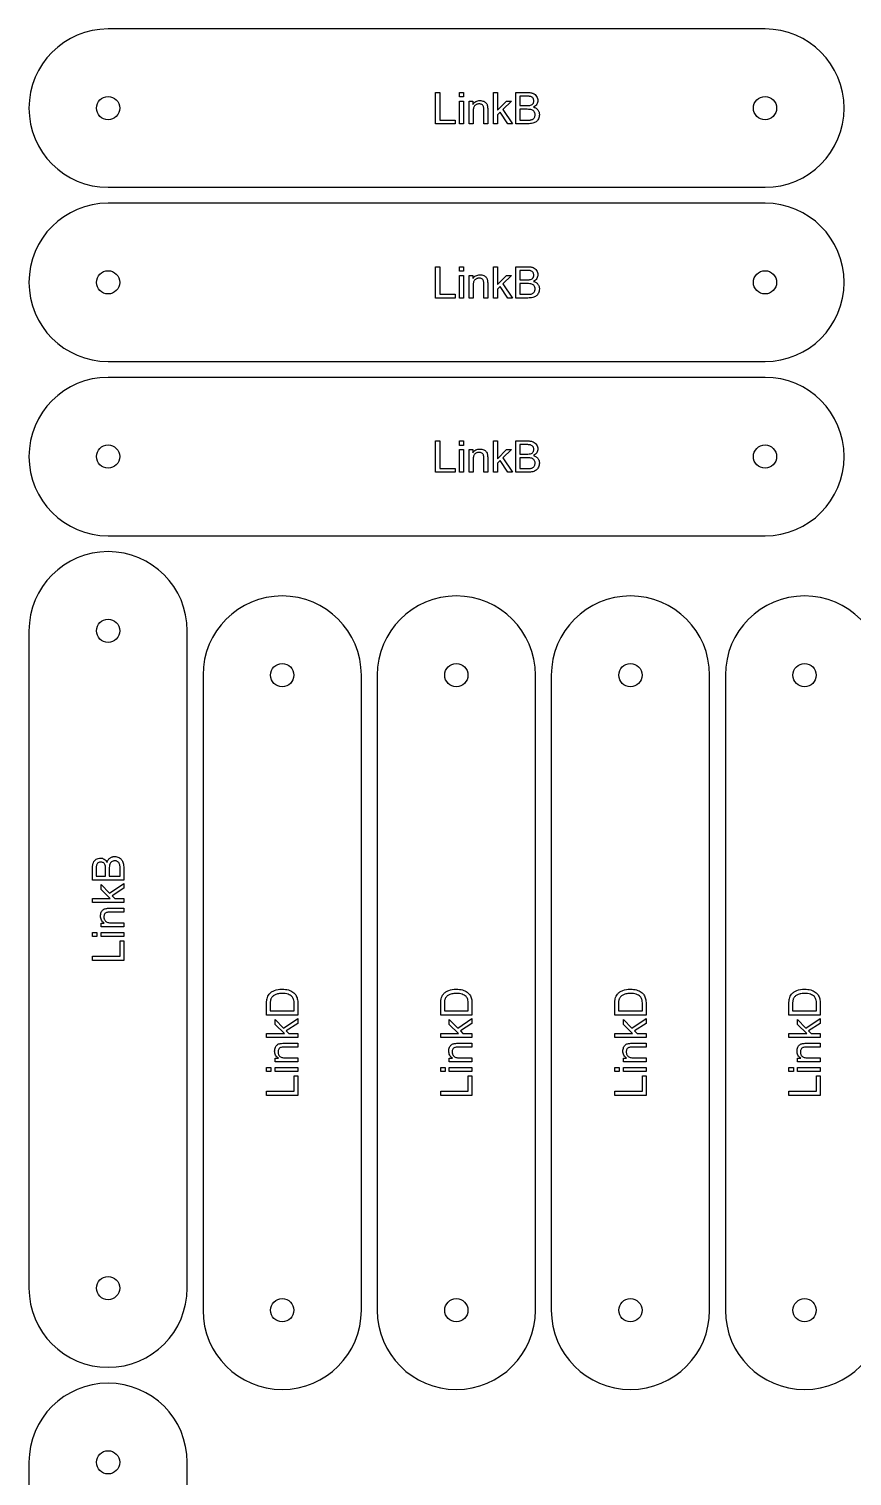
# Model space of a CAD drawing. Header units: millimetres. Extents: x 18 to 1155, y 18 to 1155.
# Drawn here: x 18 to 330, y 607 to 1155 of the extents above; entities that cross this region are included whole.
import ezdxf

# ---------------------------------------------------------------- set-up
doc = ezdxf.new("R2010")
doc.units = ezdxf.units.MM
doc.layers.add('cut', color=5, linetype='Continuous', true_color=0x0000ff)
doc.layers.add('line engraving', color=1, linetype='Continuous', true_color=0xff0000)

msp = doc.modelspace()

# ---------------------------------------------------------------- linework, layer by layer
at = {"layer": 'cut', "color": 5, "true_color": 0x0000ff}
for points in [[(297, 1095, 1), (297, 1155), (48, 1155, 1), (48, 1095)], [(297, 1029, 1), (297, 1089), (48, 1089, 1), (48, 1029)], [(297, 963, 1), (297, 1023), (48, 1023, 1), (48, 963)], [(78, 927, 1), (18, 927), (18, 678, 1), (78, 678)], [(84, 910.2), (84, 669.6, 1), (144, 669.6), (144, 910.2, 1)], [(150, 910.2), (150, 669.6, 1), (210, 669.6), (210, 910.2, 1)], [(216, 910.2), (216, 669.6, 1), (276, 669.6), (276, 910.2, 1)], [(282, 910.2), (282, 669.6, 1), (342, 669.6), (342, 910.2, 1)], [(78, 612, 1), (18, 612), (18, 363, 1), (78, 363)]]:
    msp.add_lwpolyline(points, format="xyb", close=True, dxfattribs=at)
for centre in [(48, 1125), (297, 1125), (48, 1059), (297, 1059), (48, 993), (297, 993), (48, 927), (114, 910.2), (180, 910.2), (246, 910.2), (312, 910.2), (48, 678), (114, 669.6), (180, 669.6), (246, 669.6), (312, 669.6), (48, 612)]:
    msp.add_circle(centre, 4.4, dxfattribs=at)
at = {"layer": 'line engraving', "color": 1, "true_color": 0xff0000}
for points in [[(172.14, 1119.07), (172.14, 1130.93), (173.71, 1130.93), (173.71, 1120.47), (179.55, 1120.47), (179.55, 1119.07), (172.14, 1119.07)], [(181.24, 1129.26), (181.24, 1130.93), (182.7, 1130.93), (182.7, 1129.26), (181.24, 1129.26)], [(194.13, 1119.07), (194.13, 1130.93), (195.59, 1130.93), (195.59, 1124.17), (199.04, 1127.66), (200.92, 1127.66), (197.64, 1124.47), (201.25, 1119.07), (199.46, 1119.07), (196.62, 1123.46), (195.59, 1122.48), (195.59, 1119.07), (194.13, 1119.07)], [(202.53, 1119.07), (202.53, 1130.93), (206.98, 1130.93), (207.31, 1130.92), (207.63, 1130.91), (207.92, 1130.88), (208.21, 1130.84), (208.47, 1130.79), (208.72, 1130.73), (208.95, 1130.65), (209.16, 1130.57), (209.55, 1130.37), (209.89, 1130.11), (210.19, 1129.81), (210.45, 1129.46), (210.65, 1129.08), (210.8, 1128.7), (210.88, 1128.3), (210.91, 1127.9), (210.89, 1127.52), (210.81, 1127.16), (210.68, 1126.81), (210.5, 1126.46), (210.27, 1126.14), (209.98, 1125.86), (209.64, 1125.6), (209.25, 1125.38), (209.51, 1125.29), (209.76, 1125.19), (209.99, 1125.08), (210.21, 1124.95), (210.4, 1124.81), (210.59, 1124.66), (210.76, 1124.49), (210.91, 1124.3), (211.04, 1124.11), (211.16, 1123.91), (211.26, 1123.7), (211.34, 1123.48), (211.41, 1123.25), (211.45, 1123.01), (211.48, 1122.76), (211.49, 1122.51), (211.46, 1122.1), (211.4, 1121.7), (211.29, 1121.32), (211.13, 1120.96), (210.95, 1120.62), (210.74, 1120.33), (210.51, 1120.07), (210.26, 1119.86), (209.99, 1119.67), (209.68, 1119.51), (209.34, 1119.38), (208.97, 1119.27), (208.55, 1119.18), (208.1, 1119.12), (207.6, 1119.08), (207.05, 1119.07), (202.53, 1119.07)], [(204.1, 1125.95), (206.67, 1125.95), (207.15, 1125.96), (207.56, 1125.98), (207.9, 1126.02), (208.16, 1126.08), (208.44, 1126.19), (208.69, 1126.32), (208.89, 1126.48), (209.06, 1126.67), (209.2, 1126.89), (209.29, 1127.14), (209.35, 1127.41), (209.37, 1127.71), (209.35, 1128), (209.3, 1128.27), (209.21, 1128.52), (209.08, 1128.75), (208.93, 1128.96), (208.74, 1129.13), (208.52, 1129.26), (208.27, 1129.36), (208.13, 1129.4), (207.96, 1129.44), (207.77, 1129.47), (207.56, 1129.49), (207.32, 1129.51), (207.06, 1129.52), (206.78, 1129.53), (206.47, 1129.53), (204.1, 1129.53), (204.1, 1125.95)], [(181.24, 1119.07), (181.24, 1127.66), (182.7, 1127.66), (182.7, 1119.07), (181.24, 1119.07)], [(184.91, 1119.07), (184.91, 1127.66), (186.22, 1127.66), (186.22, 1126.44), (186.47, 1126.77), (186.75, 1127.06), (187.05, 1127.3), (187.38, 1127.5), (187.73, 1127.66), (188.12, 1127.77), (188.52, 1127.83), (188.96, 1127.86), (189.34, 1127.84), (189.7, 1127.79), (190.05, 1127.7), (190.38, 1127.58), (190.69, 1127.43), (190.95, 1127.25), (191.18, 1127.06), (191.36, 1126.84), (191.51, 1126.61), (191.63, 1126.35), (191.74, 1126.07), (191.81, 1125.77), (191.85, 1125.53), (191.87, 1125.21), (191.89, 1124.82), (191.89, 1124.35), (191.89, 1119.07), (190.44, 1119.07), (190.44, 1124.3), (190.43, 1124.71), (190.39, 1125.07), (190.34, 1125.38), (190.27, 1125.63), (190.17, 1125.84), (190.03, 1126.02), (189.86, 1126.19), (189.66, 1126.33), (189.44, 1126.45), (189.19, 1126.53), (188.93, 1126.58), (188.65, 1126.59), (188.42, 1126.58), (188.2, 1126.56), (187.99, 1126.51), (187.78, 1126.45), (187.59, 1126.36), (187.4, 1126.26), (187.22, 1126.14), (187.04, 1126), (186.89, 1125.84), (186.75, 1125.64), (186.63, 1125.41), (186.54, 1125.15), (186.46, 1124.85), (186.41, 1124.52), (186.38, 1124.16), (186.37, 1123.76), (186.37, 1119.07), (184.91, 1119.07)], [(204.1, 1120.47), (207.05, 1120.47), (207.41, 1120.47), (207.7, 1120.48), (207.94, 1120.5), (208.12, 1120.53), (208.38, 1120.58), (208.62, 1120.66), (208.83, 1120.74), (209.03, 1120.85), (209.2, 1120.98), (209.36, 1121.13), (209.5, 1121.31), (209.63, 1121.51), (209.73, 1121.73), (209.8, 1121.98), (209.85, 1122.23), (209.86, 1122.51), (209.84, 1122.83), (209.78, 1123.13), (209.67, 1123.41), (209.52, 1123.66), (209.33, 1123.89), (209.12, 1124.08), (208.86, 1124.23), (208.58, 1124.35), (208.24, 1124.44), (207.84, 1124.5), (207.38, 1124.53), (206.84, 1124.55), (204.1, 1124.55), (204.1, 1120.47)], [(172.14, 1053.07), (172.14, 1064.93), (173.71, 1064.93), (173.71, 1054.47), (179.55, 1054.47), (179.55, 1053.07), (172.14, 1053.07)], [(181.24, 1063.26), (181.24, 1064.93), (182.7, 1064.93), (182.7, 1063.26), (181.24, 1063.26)], [(194.13, 1053.07), (194.13, 1064.93), (195.59, 1064.93), (195.59, 1058.17), (199.04, 1061.66), (200.92, 1061.66), (197.64, 1058.47), (201.25, 1053.07), (199.46, 1053.07), (196.62, 1057.46), (195.59, 1056.48), (195.59, 1053.07), (194.13, 1053.07)], [(202.53, 1053.07), (202.53, 1064.93), (206.98, 1064.93), (207.31, 1064.92), (207.63, 1064.91), (207.92, 1064.88), (208.21, 1064.84), (208.47, 1064.79), (208.72, 1064.73), (208.95, 1064.65), (209.16, 1064.57), (209.55, 1064.37), (209.89, 1064.11), (210.19, 1063.81), (210.45, 1063.46), (210.65, 1063.08), (210.8, 1062.7), (210.88, 1062.3), (210.91, 1061.9), (210.89, 1061.52), (210.81, 1061.16), (210.68, 1060.81), (210.5, 1060.46), (210.27, 1060.14), (209.98, 1059.86), (209.64, 1059.6), (209.25, 1059.38), (209.51, 1059.29), (209.76, 1059.19), (209.99, 1059.08), (210.21, 1058.95), (210.4, 1058.81), (210.59, 1058.66), (210.76, 1058.49), (210.91, 1058.3), (211.04, 1058.11), (211.16, 1057.91), (211.26, 1057.7), (211.34, 1057.48), (211.41, 1057.25), (211.45, 1057.01), (211.48, 1056.76), (211.49, 1056.51), (211.46, 1056.1), (211.4, 1055.7), (211.29, 1055.32), (211.13, 1054.96), (210.95, 1054.62), (210.74, 1054.33), (210.51, 1054.07), (210.26, 1053.86), (209.99, 1053.67), (209.68, 1053.51), (209.34, 1053.38), (208.97, 1053.27), (208.55, 1053.18), (208.1, 1053.12), (207.6, 1053.08), (207.05, 1053.07), (202.53, 1053.07)], [(204.1, 1059.95), (206.67, 1059.95), (207.15, 1059.96), (207.56, 1059.98), (207.9, 1060.02), (208.16, 1060.08), (208.44, 1060.19), (208.69, 1060.32), (208.89, 1060.48), (209.06, 1060.67), (209.2, 1060.89), (209.29, 1061.14), (209.35, 1061.41), (209.37, 1061.71), (209.35, 1062), (209.3, 1062.27), (209.21, 1062.52), (209.08, 1062.75), (208.93, 1062.96), (208.74, 1063.13), (208.52, 1063.26), (208.27, 1063.36), (208.13, 1063.4), (207.96, 1063.44), (207.77, 1063.47), (207.56, 1063.49), (207.32, 1063.51), (207.06, 1063.52), (206.78, 1063.53), (206.47, 1063.53), (204.1, 1063.53), (204.1, 1059.95)], [(181.24, 1053.07), (181.24, 1061.66), (182.7, 1061.66), (182.7, 1053.07), (181.24, 1053.07)], [(184.91, 1053.07), (184.91, 1061.66), (186.22, 1061.66), (186.22, 1060.44), (186.47, 1060.77), (186.75, 1061.06), (187.05, 1061.3), (187.38, 1061.5), (187.73, 1061.66), (188.12, 1061.77), (188.52, 1061.83), (188.96, 1061.86), (189.34, 1061.84), (189.7, 1061.79), (190.05, 1061.7), (190.38, 1061.58), (190.69, 1061.43), (190.95, 1061.25), (191.18, 1061.06), (191.36, 1060.84), (191.51, 1060.61), (191.63, 1060.35), (191.74, 1060.07), (191.81, 1059.77), (191.85, 1059.53), (191.87, 1059.21), (191.89, 1058.82), (191.89, 1058.35), (191.89, 1053.07), (190.44, 1053.07), (190.44, 1058.3), (190.43, 1058.71), (190.39, 1059.07), (190.34, 1059.38), (190.27, 1059.63), (190.17, 1059.84), (190.03, 1060.02), (189.86, 1060.19), (189.66, 1060.33), (189.44, 1060.45), (189.19, 1060.53), (188.93, 1060.58), (188.65, 1060.59), (188.42, 1060.58), (188.2, 1060.56), (187.99, 1060.51), (187.78, 1060.45), (187.59, 1060.36), (187.4, 1060.26), (187.22, 1060.14), (187.04, 1060), (186.89, 1059.84), (186.75, 1059.64), (186.63, 1059.41), (186.54, 1059.15), (186.46, 1058.85), (186.41, 1058.52), (186.38, 1058.16), (186.37, 1057.76), (186.37, 1053.07), (184.91, 1053.07)], [(204.1, 1054.47), (207.05, 1054.47), (207.41, 1054.47), (207.7, 1054.48), (207.94, 1054.5), (208.12, 1054.53), (208.38, 1054.58), (208.62, 1054.66), (208.83, 1054.74), (209.03, 1054.85), (209.2, 1054.98), (209.36, 1055.13), (209.5, 1055.31), (209.63, 1055.51), (209.73, 1055.73), (209.8, 1055.98), (209.85, 1056.23), (209.86, 1056.51), (209.84, 1056.83), (209.78, 1057.13), (209.67, 1057.41), (209.52, 1057.66), (209.33, 1057.89), (209.12, 1058.08), (208.86, 1058.23), (208.58, 1058.35), (208.24, 1058.44), (207.84, 1058.5), (207.38, 1058.53), (206.84, 1058.55), (204.1, 1058.55), (204.1, 1054.47)], [(172.14, 987.07), (172.14, 998.93), (173.71, 998.93), (173.71, 988.47), (179.55, 988.47), (179.55, 987.07), (172.14, 987.07)], [(181.24, 997.26), (181.24, 998.93), (182.7, 998.93), (182.7, 997.26), (181.24, 997.26)], [(194.13, 987.07), (194.13, 998.93), (195.59, 998.93), (195.59, 992.17), (199.04, 995.66), (200.92, 995.66), (197.64, 992.47), (201.25, 987.07), (199.46, 987.07), (196.62, 991.46), (195.59, 990.48), (195.59, 987.07), (194.13, 987.07)], [(202.53, 987.07), (202.53, 998.93), (206.98, 998.93), (207.31, 998.92), (207.63, 998.91), (207.92, 998.88), (208.21, 998.84), (208.47, 998.79), (208.72, 998.73), (208.95, 998.65), (209.16, 998.57), (209.55, 998.37), (209.89, 998.11), (210.19, 997.81), (210.45, 997.46), (210.65, 997.08), (210.8, 996.7), (210.88, 996.3), (210.91, 995.9), (210.89, 995.52), (210.81, 995.16), (210.68, 994.81), (210.5, 994.46), (210.27, 994.14), (209.98, 993.86), (209.64, 993.6), (209.25, 993.38), (209.51, 993.29), (209.76, 993.19), (209.99, 993.08), (210.21, 992.95), (210.4, 992.81), (210.59, 992.66), (210.76, 992.49), (210.91, 992.3), (211.04, 992.11), (211.16, 991.91), (211.26, 991.7), (211.34, 991.48), (211.41, 991.25), (211.45, 991.01), (211.48, 990.76), (211.49, 990.51), (211.46, 990.1), (211.4, 989.7), (211.29, 989.32), (211.13, 988.96), (210.95, 988.62), (210.74, 988.33), (210.51, 988.07), (210.26, 987.86), (209.99, 987.67), (209.68, 987.51), (209.34, 987.38), (208.97, 987.27), (208.55, 987.18), (208.1, 987.12), (207.6, 987.08), (207.05, 987.07), (202.53, 987.07)], [(181.24, 987.07), (181.24, 995.66), (182.7, 995.66), (182.7, 987.07), (181.24, 987.07)], [(184.91, 987.07), (184.91, 995.66), (186.22, 995.66), (186.22, 994.44), (186.47, 994.77), (186.75, 995.06), (187.05, 995.3), (187.38, 995.5), (187.73, 995.66), (188.12, 995.77), (188.52, 995.83), (188.96, 995.86), (189.34, 995.84), (189.7, 995.79), (190.05, 995.7), (190.38, 995.58), (190.69, 995.43), (190.95, 995.25), (191.18, 995.06), (191.36, 994.84), (191.51, 994.61), (191.63, 994.35), (191.74, 994.07), (191.81, 993.77), (191.85, 993.53), (191.87, 993.21), (191.89, 992.82), (191.89, 992.35), (191.89, 987.07), (190.44, 987.07), (190.44, 992.3), (190.43, 992.71), (190.39, 993.07), (190.34, 993.38), (190.27, 993.63), (190.17, 993.84), (190.03, 994.02), (189.86, 994.19), (189.66, 994.33), (189.44, 994.45), (189.19, 994.53), (188.93, 994.58), (188.65, 994.59), (188.42, 994.58), (188.2, 994.56), (187.99, 994.51), (187.78, 994.45), (187.59, 994.36), (187.4, 994.26), (187.22, 994.14), (187.04, 994), (186.89, 993.84), (186.75, 993.64), (186.63, 993.41), (186.54, 993.15), (186.46, 992.85), (186.41, 992.52), (186.38, 992.16), (186.37, 991.76), (186.37, 987.07), (184.91, 987.07)], [(204.1, 993.95), (206.67, 993.95), (207.15, 993.96), (207.56, 993.98), (207.9, 994.02), (208.16, 994.08), (208.44, 994.19), (208.69, 994.32), (208.89, 994.48), (209.06, 994.67), (209.2, 994.89), (209.29, 995.14), (209.35, 995.41), (209.37, 995.71), (209.35, 996), (209.3, 996.27), (209.21, 996.52), (209.08, 996.75), (208.93, 996.96), (208.74, 997.13), (208.52, 997.26), (208.27, 997.36), (208.13, 997.4), (207.96, 997.44), (207.77, 997.47), (207.56, 997.49), (207.32, 997.51), (207.06, 997.52), (206.78, 997.53), (206.47, 997.53), (204.1, 997.53), (204.1, 993.95)], [(204.1, 988.47), (207.05, 988.47), (207.41, 988.47), (207.7, 988.48), (207.94, 988.5), (208.12, 988.53), (208.38, 988.58), (208.62, 988.66), (208.83, 988.74), (209.03, 988.85), (209.2, 988.98), (209.36, 989.13), (209.5, 989.31), (209.63, 989.51), (209.73, 989.73), (209.8, 989.98), (209.85, 990.23), (209.86, 990.51), (209.84, 990.83), (209.78, 991.13), (209.67, 991.41), (209.52, 991.66), (209.33, 991.89), (209.12, 992.08), (208.86, 992.23), (208.58, 992.35), (208.24, 992.44), (207.84, 992.5), (207.38, 992.53), (206.84, 992.55), (204.1, 992.55), (204.1, 988.47)], [(53.93, 832.53), (42.07, 832.53), (42.07, 836.98), (42.08, 837.31), (42.09, 837.63), (42.12, 837.92), (42.16, 838.21), (42.21, 838.47), (42.27, 838.72), (42.35, 838.95), (42.43, 839.16), (42.63, 839.55), (42.89, 839.89), (43.19, 840.19), (43.54, 840.45), (43.92, 840.65), (44.3, 840.8), (44.7, 840.88), (45.1, 840.91), (45.48, 840.89), (45.84, 840.81), (46.19, 840.68), (46.54, 840.5), (46.86, 840.27), (47.14, 839.98), (47.4, 839.64), (47.62, 839.25), (47.71, 839.51), (47.81, 839.76), (47.92, 839.99), (48.05, 840.21), (48.19, 840.4), (48.34, 840.59), (48.51, 840.76), (48.7, 840.91), (48.89, 841.04), (49.09, 841.16), (49.3, 841.26), (49.52, 841.34), (49.75, 841.41), (49.99, 841.45), (50.24, 841.48), (50.49, 841.49), (50.9, 841.46), (51.3, 841.4), (51.68, 841.29), (52.04, 841.13), (52.38, 840.95), (52.67, 840.74), (52.93, 840.51), (53.14, 840.26), (53.33, 839.99), (53.49, 839.68), (53.62, 839.34), (53.73, 838.97), (53.82, 838.55), (53.88, 838.1), (53.92, 837.6), (53.93, 837.05), (53.93, 832.53)], [(47.05, 834.1), (47.05, 836.67), (47.04, 837.15), (47.02, 837.56), (46.98, 837.9), (46.92, 838.16), (46.81, 838.44), (46.68, 838.69), (46.52, 838.89), (46.33, 839.06), (46.11, 839.2), (45.86, 839.29), (45.59, 839.35), (45.29, 839.37), (45, 839.35), (44.73, 839.3), (44.48, 839.21), (44.25, 839.08), (44.04, 838.93), (43.87, 838.74), (43.74, 838.52), (43.64, 838.27), (43.6, 838.13), (43.56, 837.96), (43.53, 837.77), (43.51, 837.56), (43.49, 837.32), (43.48, 837.06), (43.47, 836.78), (43.47, 836.47), (43.47, 834.1), (47.05, 834.1)], [(52.53, 834.1), (52.53, 837.05), (52.53, 837.41), (52.52, 837.7), (52.5, 837.94), (52.47, 838.12), (52.42, 838.38), (52.34, 838.62), (52.26, 838.83), (52.15, 839.03), (52.02, 839.2), (51.87, 839.36), (51.69, 839.5), (51.49, 839.63), (51.27, 839.73), (51.02, 839.8), (50.77, 839.85), (50.49, 839.86), (50.17, 839.84), (49.87, 839.78), (49.59, 839.67), (49.34, 839.52), (49.11, 839.33), (48.92, 839.12), (48.77, 838.86), (48.65, 838.58), (48.56, 838.24), (48.5, 837.84), (48.47, 837.38), (48.45, 836.84), (48.45, 834.1), (52.53, 834.1)], [(53.93, 824.13), (42.07, 824.13), (42.07, 825.59), (48.83, 825.59), (45.34, 829.04), (45.34, 830.92), (48.53, 827.64), (53.93, 831.25), (53.93, 829.46), (49.54, 826.62), (50.52, 825.59), (53.93, 825.59), (53.93, 824.13)], [(53.93, 814.91), (45.34, 814.91), (45.34, 816.22), (46.56, 816.22), (46.23, 816.47), (45.94, 816.75), (45.7, 817.05), (45.5, 817.38), (45.34, 817.73), (45.23, 818.12), (45.17, 818.52), (45.14, 818.96), (45.16, 819.34), (45.21, 819.7), (45.3, 820.05), (45.42, 820.38), (45.57, 820.69), (45.75, 820.95), (45.94, 821.18), (46.16, 821.36), (46.39, 821.51), (46.65, 821.63), (46.93, 821.74), (47.23, 821.81), (47.47, 821.85), (47.79, 821.87), (48.18, 821.89), (48.65, 821.89), (53.93, 821.89), (53.93, 820.44), (48.7, 820.44), (48.29, 820.43), (47.93, 820.39), (47.62, 820.34), (47.37, 820.27), (47.16, 820.17), (46.98, 820.03), (46.81, 819.86), (46.67, 819.66), (46.55, 819.44), (46.47, 819.19), (46.42, 818.93), (46.41, 818.65), (46.42, 818.42), (46.44, 818.2), (46.49, 817.99), (46.55, 817.78), (46.64, 817.59), (46.74, 817.4), (46.86, 817.22), (47, 817.04), (47.16, 816.89), (47.36, 816.75), (47.59, 816.63), (47.85, 816.54), (48.15, 816.46), (48.48, 816.41), (48.84, 816.38), (49.24, 816.37), (53.93, 816.37), (53.93, 814.91)], [(43.74, 811.24), (42.07, 811.24), (42.07, 812.7), (43.74, 812.7), (43.74, 811.24)], [(53.93, 811.24), (45.34, 811.24), (45.34, 812.7), (53.93, 812.7), (53.93, 811.24)], [(53.93, 802.14), (42.07, 802.14), (42.07, 803.71), (52.53, 803.71), (52.53, 809.55), (53.93, 809.55), (53.93, 802.14)], [(119.93, 781.44), (108.07, 781.44), (108.07, 785.52), (108.07, 785.86), (108.08, 786.17), (108.09, 786.47), (108.11, 786.74), (108.14, 787), (108.17, 787.23), (108.2, 787.44), (108.24, 787.64), (108.38, 788.13), (108.57, 788.58), (108.81, 789), (109.09, 789.37), (109.29, 789.6), (109.51, 789.81), (109.75, 790.01), (109.99, 790.19), (110.25, 790.36), (110.53, 790.52), (110.81, 790.65), (111.12, 790.78), (111.75, 790.98), (112.44, 791.13), (113.16, 791.21), (113.94, 791.24), (114.59, 791.22), (115.21, 791.16), (115.79, 791.07), (116.33, 790.93), (116.83, 790.76), (117.28, 790.57), (117.69, 790.35), (118.06, 790.12), (118.38, 789.87), (118.67, 789.6), (118.92, 789.33), (119.13, 789.04), (119.32, 788.73), (119.48, 788.39), (119.61, 788.02), (119.73, 787.62), (119.82, 787.19), (119.88, 786.73), (119.92, 786.24), (119.93, 785.72), (119.93, 781.44)], [(118.53, 783.01), (118.53, 785.54), (118.52, 786.1), (118.48, 786.59), (118.41, 787.02), (118.31, 787.38), (118.19, 787.7), (118.05, 787.98), (117.88, 788.23), (117.7, 788.44), (117.39, 788.71), (117.04, 788.94), (116.64, 789.14), (116.2, 789.31), (115.7, 789.45), (115.15, 789.55), (114.56, 789.61), (113.91, 789.63), (113.46, 789.62), (113.03, 789.59), (112.64, 789.54), (112.27, 789.47), (111.92, 789.39), (111.6, 789.28), (111.31, 789.16), (111.05, 789.01), (110.81, 788.86), (110.59, 788.69), (110.39, 788.52), (110.22, 788.34), (110.06, 788.15), (109.92, 787.95), (109.81, 787.74), (109.71, 787.53), (109.66, 787.36), (109.61, 787.17), (109.56, 786.95), (109.53, 786.71), (109.5, 786.44), (109.48, 786.15), (109.47, 785.84), (109.47, 785.5), (109.47, 783.01), (118.53, 783.01)], [(185.93, 781.44), (174.07, 781.44), (174.07, 785.52), (174.07, 785.86), (174.08, 786.17), (174.09, 786.47), (174.11, 786.74), (174.14, 787), (174.17, 787.23), (174.2, 787.44), (174.24, 787.64), (174.38, 788.13), (174.57, 788.58), (174.81, 789), (175.09, 789.37), (175.29, 789.6), (175.51, 789.81), (175.75, 790.01), (175.99, 790.19), (176.25, 790.36), (176.53, 790.52), (176.81, 790.65), (177.12, 790.78), (177.75, 790.98), (178.44, 791.13), (179.16, 791.21), (179.94, 791.24), (180.59, 791.22), (181.21, 791.16), (181.79, 791.07), (182.33, 790.93), (182.83, 790.76), (183.28, 790.57), (183.69, 790.35), (184.06, 790.12), (184.38, 789.87), (184.67, 789.6), (184.92, 789.33), (185.13, 789.04), (185.32, 788.73), (185.48, 788.39), (185.61, 788.02), (185.73, 787.62), (185.82, 787.19), (185.88, 786.73), (185.92, 786.24), (185.93, 785.72), (185.93, 781.44)], [(184.53, 783.01), (184.53, 785.54), (184.52, 786.1), (184.48, 786.59), (184.41, 787.02), (184.31, 787.38), (184.19, 787.7), (184.05, 787.98), (183.88, 788.23), (183.7, 788.44), (183.39, 788.71), (183.04, 788.94), (182.64, 789.14), (182.2, 789.31), (181.7, 789.45), (181.15, 789.55), (180.56, 789.61), (179.91, 789.63), (179.46, 789.62), (179.03, 789.59), (178.64, 789.54), (178.27, 789.47), (177.92, 789.39), (177.6, 789.28), (177.31, 789.16), (177.05, 789.01), (176.81, 788.86), (176.59, 788.69), (176.39, 788.52), (176.22, 788.34), (176.06, 788.15), (175.92, 787.95), (175.81, 787.74), (175.71, 787.53), (175.66, 787.36), (175.61, 787.17), (175.56, 786.95), (175.53, 786.71), (175.5, 786.44), (175.48, 786.15), (175.47, 785.84), (175.47, 785.5), (175.47, 783.01), (184.53, 783.01)], [(251.93, 781.44), (240.07, 781.44), (240.07, 785.52), (240.07, 785.86), (240.08, 786.17), (240.09, 786.47), (240.11, 786.74), (240.14, 787), (240.17, 787.23), (240.2, 787.44), (240.24, 787.64), (240.38, 788.13), (240.57, 788.58), (240.81, 789), (241.09, 789.37), (241.29, 789.6), (241.51, 789.81), (241.75, 790.01), (241.99, 790.19), (242.25, 790.36), (242.53, 790.52), (242.81, 790.65), (243.12, 790.78), (243.75, 790.98), (244.44, 791.13), (245.16, 791.21), (245.94, 791.24), (246.59, 791.22), (247.21, 791.16), (247.79, 791.07), (248.33, 790.93), (248.83, 790.76), (249.28, 790.57), (249.69, 790.35), (250.06, 790.12), (250.38, 789.87), (250.67, 789.6), (250.92, 789.33), (251.13, 789.04), (251.32, 788.73), (251.48, 788.39), (251.61, 788.02), (251.73, 787.62), (251.82, 787.19), (251.88, 786.73), (251.92, 786.24), (251.93, 785.72), (251.93, 781.44)], [(250.53, 783.01), (250.53, 785.54), (250.52, 786.1), (250.48, 786.59), (250.41, 787.02), (250.31, 787.38), (250.19, 787.7), (250.05, 787.98), (249.88, 788.23), (249.7, 788.44), (249.39, 788.71), (249.04, 788.94), (248.64, 789.14), (248.2, 789.31), (247.7, 789.45), (247.15, 789.55), (246.56, 789.61), (245.91, 789.63), (245.46, 789.62), (245.03, 789.59), (244.64, 789.54), (244.27, 789.47), (243.92, 789.39), (243.6, 789.28), (243.31, 789.16), (243.05, 789.01), (242.81, 788.86), (242.59, 788.69), (242.39, 788.52), (242.22, 788.34), (242.06, 788.15), (241.92, 787.95), (241.81, 787.74), (241.71, 787.53), (241.66, 787.36), (241.61, 787.17), (241.56, 786.95), (241.53, 786.71), (241.5, 786.44), (241.48, 786.15), (241.47, 785.84), (241.47, 785.5), (241.47, 783.01), (250.53, 783.01)], [(317.93, 781.44), (306.07, 781.44), (306.07, 785.52), (306.07, 785.86), (306.08, 786.17), (306.09, 786.47), (306.11, 786.74), (306.14, 787), (306.17, 787.23), (306.2, 787.44), (306.24, 787.64), (306.38, 788.13), (306.57, 788.58), (306.81, 789), (307.09, 789.37), (307.29, 789.6), (307.51, 789.81), (307.75, 790.01), (307.99, 790.19), (308.25, 790.36), (308.53, 790.52), (308.81, 790.65), (309.12, 790.78), (309.75, 790.98), (310.44, 791.13), (311.16, 791.21), (311.94, 791.24), (312.59, 791.22), (313.21, 791.16), (313.79, 791.07), (314.33, 790.93), (314.83, 790.76), (315.28, 790.57), (315.69, 790.35), (316.06, 790.12), (316.38, 789.87), (316.67, 789.6), (316.92, 789.33), (317.13, 789.04), (317.32, 788.73), (317.48, 788.39), (317.61, 788.02), (317.73, 787.62), (317.82, 787.19), (317.88, 786.73), (317.92, 786.24), (317.93, 785.72), (317.93, 781.44)], [(316.53, 783.01), (316.53, 785.54), (316.52, 786.1), (316.48, 786.59), (316.41, 787.02), (316.31, 787.38), (316.19, 787.7), (316.05, 787.98), (315.88, 788.23), (315.7, 788.44), (315.39, 788.71), (315.04, 788.94), (314.64, 789.14), (314.2, 789.31), (313.7, 789.45), (313.15, 789.55), (312.56, 789.61), (311.91, 789.63), (311.46, 789.62), (311.03, 789.59), (310.64, 789.54), (310.27, 789.47), (309.92, 789.39), (309.6, 789.28), (309.31, 789.16), (309.05, 789.01), (308.81, 788.86), (308.59, 788.69), (308.39, 788.52), (308.22, 788.34), (308.06, 788.15), (307.92, 787.95), (307.81, 787.74), (307.71, 787.53), (307.66, 787.36), (307.61, 787.17), (307.56, 786.95), (307.53, 786.71), (307.5, 786.44), (307.48, 786.15), (307.47, 785.84), (307.47, 785.5), (307.47, 783.01), (316.53, 783.01)], [(119.93, 772.98), (108.07, 772.98), (108.07, 774.43), (114.83, 774.43), (111.34, 777.88), (111.34, 779.76), (114.53, 776.48), (119.93, 780.1), (119.93, 778.3), (115.54, 775.46), (116.52, 774.43), (119.93, 774.43), (119.93, 772.98)], [(185.93, 772.98), (174.07, 772.98), (174.07, 774.43), (180.83, 774.43), (177.34, 777.88), (177.34, 779.76), (180.53, 776.48), (185.93, 780.1), (185.93, 778.3), (181.54, 775.46), (182.52, 774.43), (185.93, 774.43), (185.93, 772.98)], [(251.93, 772.98), (240.07, 772.98), (240.07, 774.43), (246.83, 774.43), (243.34, 777.88), (243.34, 779.76), (246.53, 776.48), (251.93, 780.1), (251.93, 778.3), (247.54, 775.46), (248.52, 774.43), (251.93, 774.43), (251.93, 772.98)], [(317.93, 772.98), (306.07, 772.98), (306.07, 774.43), (312.83, 774.43), (309.34, 777.88), (309.34, 779.76), (312.53, 776.48), (317.93, 780.1), (317.93, 778.3), (313.54, 775.46), (314.52, 774.43), (317.93, 774.43), (317.93, 772.98)], [(119.93, 763.75), (111.34, 763.75), (111.34, 765.07), (112.56, 765.07), (112.23, 765.32), (111.94, 765.59), (111.7, 765.89), (111.5, 766.22), (111.34, 766.58), (111.23, 766.96), (111.17, 767.37), (111.14, 767.8), (111.16, 768.18), (111.21, 768.55), (111.3, 768.89), (111.42, 769.23), (111.57, 769.53), (111.75, 769.8), (111.94, 770.02), (112.16, 770.2), (112.39, 770.35), (112.65, 770.48), (112.93, 770.58), (113.23, 770.66), (113.47, 770.69), (113.79, 770.72), (114.18, 770.73), (114.65, 770.74), (119.93, 770.74), (119.93, 769.28), (114.7, 769.28), (114.29, 769.27), (113.93, 769.24), (113.62, 769.18), (113.37, 769.11), (113.16, 769.01), (112.98, 768.87), (112.81, 768.71), (112.67, 768.51), (112.55, 768.28), (112.47, 768.04), (112.42, 767.77), (112.41, 767.49), (112.42, 767.26), (112.44, 767.04), (112.49, 766.83), (112.55, 766.63), (112.64, 766.43), (112.74, 766.24), (112.86, 766.06), (113, 765.89), (113.16, 765.73), (113.36, 765.59), (113.59, 765.47), (113.85, 765.38), (114.15, 765.31), (114.48, 765.25), (114.84, 765.22), (115.24, 765.21), (119.93, 765.21), (119.93, 763.75)], [(185.93, 763.75), (177.34, 763.75), (177.34, 765.07), (178.56, 765.07), (178.23, 765.32), (177.94, 765.59), (177.7, 765.89), (177.5, 766.22), (177.34, 766.58), (177.23, 766.96), (177.17, 767.37), (177.14, 767.8), (177.16, 768.18), (177.21, 768.55), (177.3, 768.89), (177.42, 769.23), (177.57, 769.53), (177.75, 769.8), (177.94, 770.02), (178.16, 770.2), (178.39, 770.35), (178.65, 770.48), (178.93, 770.58), (179.23, 770.66), (179.47, 770.69), (179.79, 770.72), (180.18, 770.73), (180.65, 770.74), (185.93, 770.74), (185.93, 769.28), (180.7, 769.28), (180.29, 769.27), (179.93, 769.24), (179.62, 769.18), (179.37, 769.11), (179.16, 769.01), (178.98, 768.87), (178.81, 768.71), (178.67, 768.51), (178.55, 768.28), (178.47, 768.04), (178.42, 767.77), (178.41, 767.49), (178.42, 767.26), (178.44, 767.04), (178.49, 766.83), (178.55, 766.63), (178.64, 766.43), (178.74, 766.24), (178.86, 766.06), (179, 765.89), (179.16, 765.73), (179.36, 765.59), (179.59, 765.47), (179.85, 765.38), (180.15, 765.31), (180.48, 765.25), (180.84, 765.22), (181.24, 765.21), (185.93, 765.21), (185.93, 763.75)], [(251.93, 763.75), (243.34, 763.75), (243.34, 765.07), (244.56, 765.07), (244.23, 765.32), (243.94, 765.59), (243.7, 765.89), (243.5, 766.22), (243.34, 766.58), (243.23, 766.96), (243.17, 767.37), (243.14, 767.8), (243.16, 768.18), (243.21, 768.55), (243.3, 768.89), (243.42, 769.23), (243.57, 769.53), (243.75, 769.8), (243.94, 770.02), (244.16, 770.2), (244.39, 770.35), (244.65, 770.48), (244.93, 770.58), (245.23, 770.66), (245.47, 770.69), (245.79, 770.72), (246.18, 770.73), (246.65, 770.74), (251.93, 770.74), (251.93, 769.28), (246.7, 769.28), (246.29, 769.27), (245.93, 769.24), (245.62, 769.18), (245.37, 769.11), (245.16, 769.01), (244.98, 768.87), (244.81, 768.71), (244.67, 768.51), (244.55, 768.28), (244.47, 768.04), (244.42, 767.77), (244.41, 767.49), (244.42, 767.26), (244.44, 767.04), (244.49, 766.83), (244.55, 766.63), (244.64, 766.43), (244.74, 766.24), (244.86, 766.06), (245, 765.89), (245.16, 765.73), (245.36, 765.59), (245.59, 765.47), (245.85, 765.38), (246.15, 765.31), (246.48, 765.25), (246.84, 765.22), (247.24, 765.21), (251.93, 765.21), (251.93, 763.75)], [(317.93, 763.75), (309.34, 763.75), (309.34, 765.07), (310.56, 765.07), (310.23, 765.32), (309.94, 765.59), (309.7, 765.89), (309.5, 766.22), (309.34, 766.58), (309.23, 766.96), (309.17, 767.37), (309.14, 767.8), (309.16, 768.18), (309.21, 768.55), (309.3, 768.89), (309.42, 769.23), (309.57, 769.53), (309.75, 769.8), (309.94, 770.02), (310.16, 770.2), (310.39, 770.35), (310.65, 770.48), (310.93, 770.58), (311.23, 770.66), (311.47, 770.69), (311.79, 770.72), (312.18, 770.73), (312.65, 770.74), (317.93, 770.74), (317.93, 769.28), (312.7, 769.28), (312.29, 769.27), (311.93, 769.24), (311.62, 769.18), (311.37, 769.11), (311.16, 769.01), (310.98, 768.87), (310.81, 768.71), (310.67, 768.51), (310.55, 768.28), (310.47, 768.04), (310.42, 767.77), (310.41, 767.49), (310.42, 767.26), (310.44, 767.04), (310.49, 766.83), (310.55, 766.63), (310.64, 766.43), (310.74, 766.24), (310.86, 766.06), (311, 765.89), (311.16, 765.73), (311.36, 765.59), (311.59, 765.47), (311.85, 765.38), (312.15, 765.31), (312.48, 765.25), (312.84, 765.22), (313.24, 765.21), (317.93, 765.21), (317.93, 763.75)], [(109.74, 760.08), (108.07, 760.08), (108.07, 761.54), (109.74, 761.54), (109.74, 760.08)], [(119.93, 750.98), (108.07, 750.98), (108.07, 752.55), (118.53, 752.55), (118.53, 758.39), (119.93, 758.39), (119.93, 750.98)], [(119.93, 760.08), (111.34, 760.08), (111.34, 761.54), (119.93, 761.54), (119.93, 760.08)], [(175.74, 760.08), (174.07, 760.08), (174.07, 761.54), (175.74, 761.54), (175.74, 760.08)], [(185.93, 750.98), (174.07, 750.98), (174.07, 752.55), (184.53, 752.55), (184.53, 758.39), (185.93, 758.39), (185.93, 750.98)], [(185.93, 760.08), (177.34, 760.08), (177.34, 761.54), (185.93, 761.54), (185.93, 760.08)], [(241.74, 760.08), (240.07, 760.08), (240.07, 761.54), (241.74, 761.54), (241.74, 760.08)], [(251.93, 750.98), (240.07, 750.98), (240.07, 752.55), (250.53, 752.55), (250.53, 758.39), (251.93, 758.39), (251.93, 750.98)], [(251.93, 760.08), (243.34, 760.08), (243.34, 761.54), (251.93, 761.54), (251.93, 760.08)], [(307.74, 760.08), (306.07, 760.08), (306.07, 761.54), (307.74, 761.54), (307.74, 760.08)], [(317.93, 750.98), (306.07, 750.98), (306.07, 752.55), (316.53, 752.55), (316.53, 758.39), (317.93, 758.39), (317.93, 750.98)], [(317.93, 760.08), (309.34, 760.08), (309.34, 761.54), (317.93, 761.54), (317.93, 760.08)]]:
    msp.add_lwpolyline(points, dxfattribs=at)

doc.saveas('drawing.dxf')
